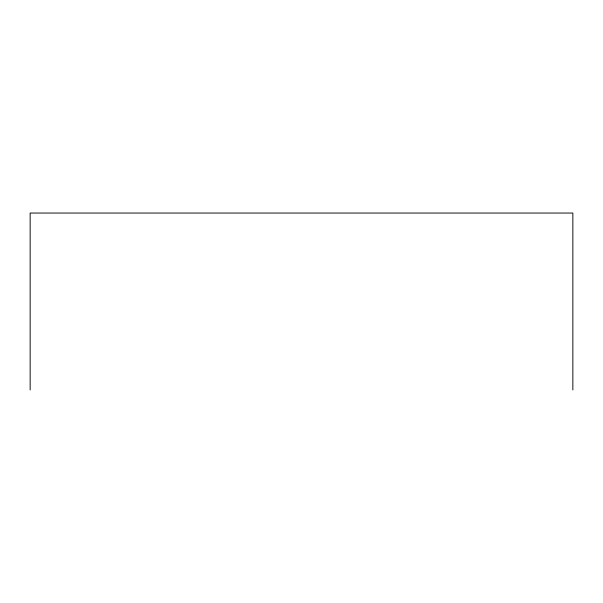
<?xml version="1.0" encoding="UTF-8"?>
<svg xmlns="http://www.w3.org/2000/svg" width="603" height="603" viewBox="0 0 603 603"><rect width="100%" height="100%" fill="white"/><g stroke="black" fill="none" stroke-linecap="round" stroke-linejoin="round"><path stroke-width="0.9" d="M572.85 389.953L572.85 213.047L30.15 213.047L30.15 389.953"/></g></svg>
